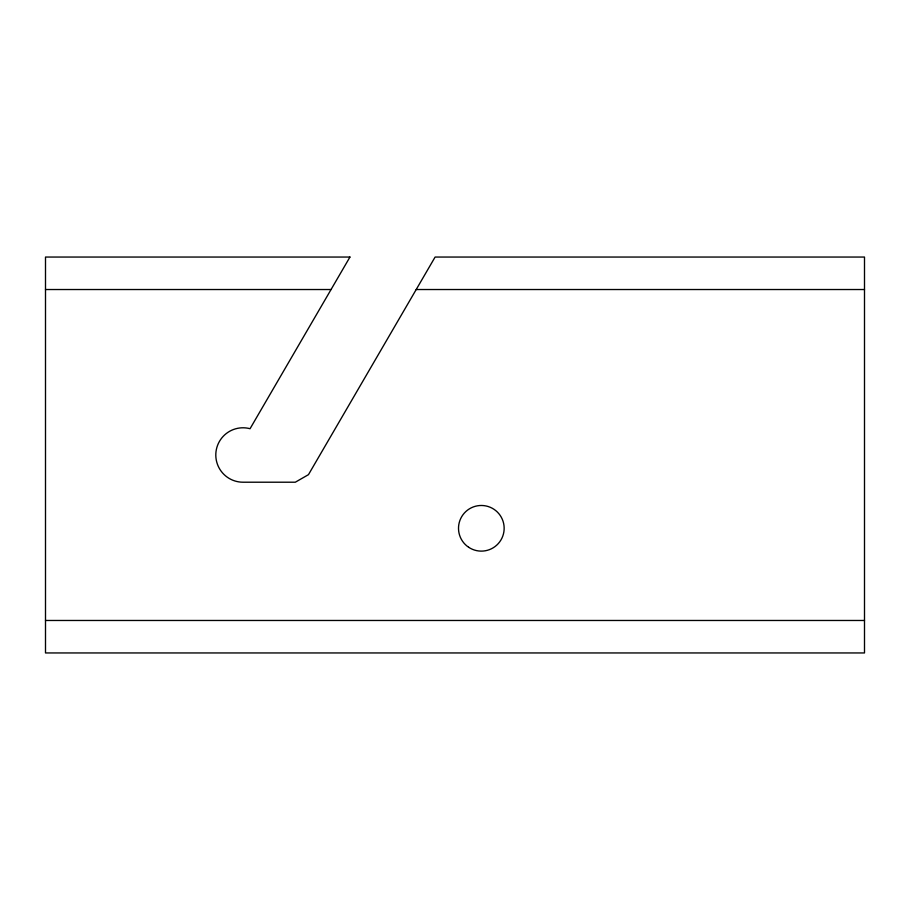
<?xml version="1.0" encoding="UTF-8"?>
<svg xmlns="http://www.w3.org/2000/svg" width="910" height="910" viewBox="0 0 910 910"><rect width="100%" height="100%" fill="white"/><g stroke="black" fill="none" stroke-linecap="round" stroke-linejoin="round"><path stroke-width="1.36" d="M45.5 289.528L331.058 289.528M416.2 289.528L864.5 289.528M45.5 620.472L864.5 620.472M349.952 257.052L250.057 428.712A27.209 27.209 0 0 0 216.034 451.451A27.209 27.209 0 0 0 243.004 482.209L295.318 482.209L308.467 474.656L435.105 257.052L864.5 257.052L864.5 652.948L45.5 652.948L45.5 257.052L349.952 257.052M468.639 547.263A22.818 22.818 0 0 0 504.106 529.813A22.818 22.818 0 0 0 471.255 507.825A22.818 22.818 0 0 0 468.639 547.263"/></g></svg>
